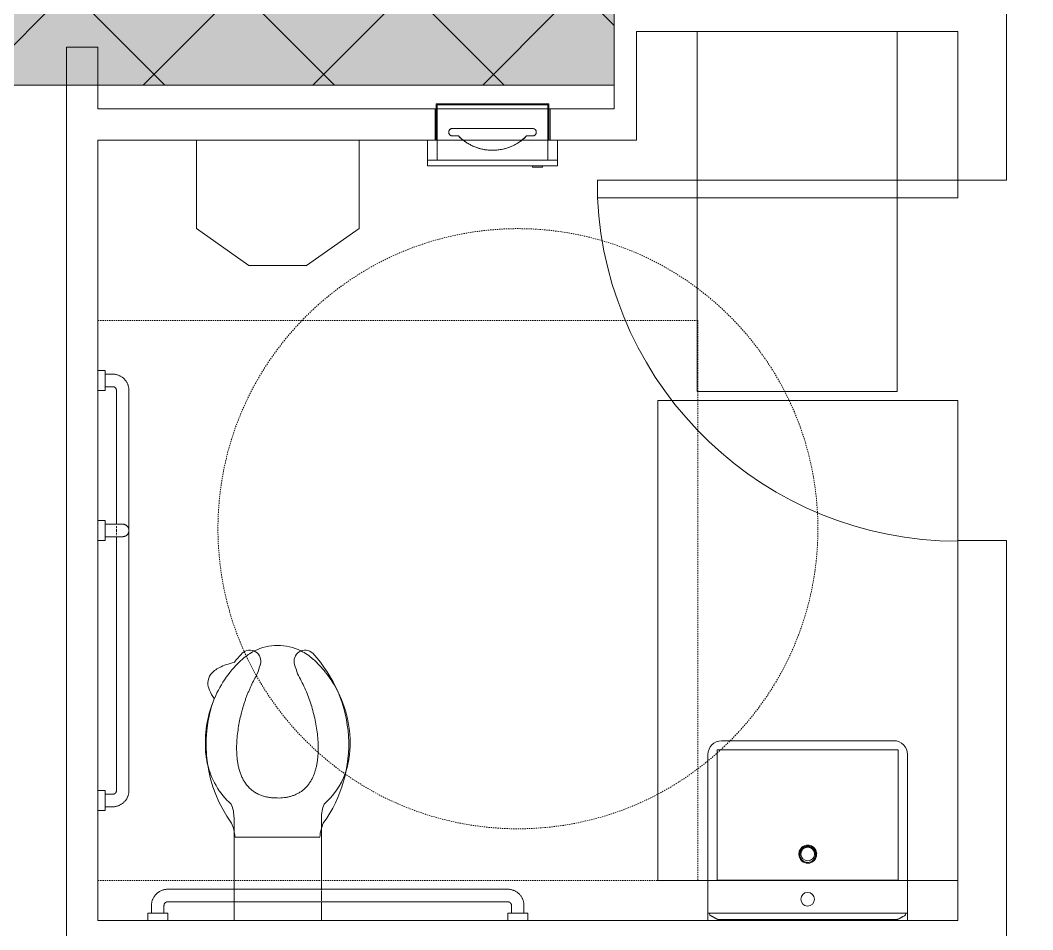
# Model space of a CAD drawing. Header units: inches. Extents: x -430 to 361, y -510 to 778.
# Drawn here: x -378.2 to -277, y -26.1 to 64.8 of the extents above; entities that cross this region are included whole.
import ezdxf

# ---------------------------------------------------------------- set-up
doc = ezdxf.new("R2010")
doc.units = ezdxf.units.IN
doc.header["$MEASUREMENT"] = 0
doc.linetypes.add('Hidden 1_8_', pattern=[0.1875, 0.125, -0.0625])
doc.layers.get('0').update_dxf_attribs({"color": 8})
for name, color, linetype, lineweight in [('A-DETL', 8, 'Continuous', 9), ('A-DETL-GENF', 8, 'Continuous', 9), ('A-DETL-HDLN', 8, 'Hidden 1_8_', 9), ('A-DOOR', 8, 'Continuous', 9), ('A-WALL-PATT', 8, 'Continuous', 13), ('I-WALL', 8, 'Continuous', 9), ('P-SANR-FIXT', 8, 'Continuous', 9), ('Q-SPCQ', 8, 'Continuous', 9)]:
    doc.layers.add(name, color=color, linetype=linetype, lineweight=lineweight)

# ---------------------------------------------------------------- blocks, each defined once
blk = doc.blocks.new('Hecht_PAD_AA-Arch_detached_rvt-1-Test Fit - First Floor Plan')
at = {"layer": 'A-WALL-PATT'}
h = blk.add_hatch(dxfattribs=at)
h.set_pattern_fill('FP_19', color=256, style=0, pattern_type=2)
h.set_pattern_definition([(45, (0, 0), (-8.4853, 8.4853), []), (135, (0, 0), (-8.4853, -8.4853), [])])
h.paths.add_polyline_path([(-379.36, 58.33), (-318.86, 58.33), (-318.86, 65.96), (-379.99, 65.96), (-379.99, 58.33)], flags=0)
h.paths.add_polyline_path([(-373.61, 59.81), (-373.61, 62.14), (-373.53, 59.82), (-373.58, 59.81)], flags=0)
at = {"layer": 'I-WALL'}
for p, q in [((-318.86, 58.33), (-318.86, 65.96)), ((-384.92, 58.33), (-318.86, 58.33))]:
    blk.add_line(p, q, dxfattribs=at)
blk = doc.blocks.new('Single-Flush - New 36_ x 84_-2650455-Test Fit - First Floor Plan')
at = {"layer": 'A-DOOR'}
for p, q in [((16.25, 2.44), (16.25, 38.46)), ((18, 38.46), (16.25, 38.46)), ((18, 2.44), (18, 38.46)), ((18, 2.44), (16.25, 2.44))]:
    blk.add_line(p, q, dxfattribs=at)
blk.add_arc((18, 2.44), 36.07, 92.7812, 180, dxfattribs=at)
blk = doc.blocks.new('ADA - toilet_3-piece_grab_bars - 17_ Seat Height-2678890-Test Fit - First Floor Plan')
at = {"layer": 'Q-SPCQ'}
for p, q in [((-9.06, -2.44), (-9.06, -3.19)), ((-7.06, -3.19), (-7.06, -2.44)), ((26.94, -2.44), (26.94, -3.19)), ((28.94, -3.19), (28.94, -2.44)), ((-9.06, -3.19), (-9.04, -3.19)), ((-7.06, -3.19), (-9.06, -3.19)), ((-8.99, -3.19), (-8.68, -3.19)), ((-8.68, -3.19), (-8.68, -3.94)), ((-8.68, -3.19), (-8.49, -3.19)), ((-8.63, -3.19), (-8.49, -3.19)), ((-8.49, -3.19), (-8.62, -3.19)), ((-8.46, -3.19), (-8.33, -3.19)), ((-8.33, -3.19), (-8.45, -3.19)), ((-8.45, -3.19), (-7.67, -3.19)), ((-7.83, -3.19), (-8.29, -3.19)), ((-8.28, -3.19), (-7.84, -3.19)), ((-7.79, -3.19), (-7.66, -3.19)), ((-7.67, -3.19), (-7.79, -3.19)), ((-7.63, -3.19), (-7.49, -3.19)), ((-7.5, -3.19), (-7.63, -3.19)), ((-7.63, -3.19), (-7.43, -3.19)), ((-7.43, -3.19), (-7.06, -3.19)), ((-7.43, -3.94), (-7.43, -3.19)), ((26.94, -3.19), (27.32, -3.19)), ((28.94, -3.19), (26.94, -3.19)), ((27.32, -3.19), (27.32, -3.94)), ((27.32, -3.19), (27.51, -3.19)), ((27.38, -3.19), (27.35, -3.19)), ((27.37, -3.19), (27.51, -3.19)), ((27.51, -3.19), (27.38, -3.19)), ((27.54, -3.19), (27.67, -3.19)), ((27.55, -3.19), (28.33, -3.19)), ((27.67, -3.19), (27.55, -3.19)), ((27.8, -3.19), (27.71, -3.19)), ((27.72, -3.19), (28.16, -3.19)), ((28.08, -3.19), (27.8, -3.19)), ((28.17, -3.19), (28.08, -3.19)), ((28.21, -3.19), (28.34, -3.19)), ((28.33, -3.19), (28.21, -3.19)), ((28.37, -3.19), (28.51, -3.19)), ((28.37, -3.19), (28.57, -3.19)), ((28.5, -3.19), (28.37, -3.19)), ((28.57, -3.19), (28.94, -3.19)), ((28.57, -3.94), (28.57, -3.19)), ((26.94, -4.31), (-7.06, -4.31)), ((-7.06, -5.56), (26.94, -5.56)), ((33.19, -13.81), (32.44, -13.81)), ((33.94, -13.44), (33.19, -13.44)), ((33.19, -13.44), (33.19, -13.81)), ((33.19, -15.44), (33.19, -13.44)), ((33.19, -13.81), (33.19, -14.01)), ((33.19, -13.87), (33.19, -14)), ((33.19, -14.01), (33.19, -13.87)), ((33.19, -14.04), (33.19, -14.17)), ((33.19, -14.17), (33.19, -14.05)), ((33.19, -14.05), (33.19, -14.83)), ((32.44, -15.06), (33.19, -15.06)), ((33.19, -14.21), (33.19, -14.66)), ((33.19, -14.67), (33.19, -14.21)), ((33.19, -14.71), (33.19, -14.84)), ((33.19, -14.83), (33.19, -14.71)), ((33.19, -14.87), (33.19, -15.01)), ((33.19, -15), (33.19, -14.87)), ((33.19, -14.87), (33.19, -15.06)), ((33.19, -15.06), (33.19, -15.44)), ((30.82, -15.44), (30.82, -55.44)), ((32.07, -40.82), (32.07, -15.44)), ((33.19, -15.44), (33.94, -15.44)), ((33.94, -40.44), (33.19, -40.44)), ((33.94, -40.44), (33.19, -40.44)), ((33.19, -40.44), (33.19, -40.46)), ((33.19, -40.81), (33.19, -40.44)), ((33.19, -40.44), (33.19, -40.81)), ((33.19, -42.44), (33.19, -40.44)), ((33.19, -40.46), (33.19, -40.81)), ((33.94, -40.44), (33.94, -42.44)), ((33.94, -40.97), (33.94, -40.44)), ((32.07, -41.02), (32.07, -40.98)), ((32.07, -41.18), (32.07, -41.11)), ((32.07, -41.33), (32.07, -41.28)), ((32.07, -41.51), (32.07, -41.36)), ((33.19, -40.81), (32.44, -40.81)), ((33.19, -40.81), (32.44, -40.81)), ((33.19, -40.97), (33.19, -40.83)), ((33.19, -40.83), (33.19, -40.97)), ((33.19, -40.83), (33.19, -40.83)), ((33.19, -40.97), (33.19, -40.83)), ((33.19, -40.83), (33.19, -40.97)), ((33.19, -40.83), (33.19, -40.94)), ((33.19, -40.94), (33.19, -40.83)), ((33.19, -40.83), (33.19, -40.94)), ((33.19, -41.01), (33.19, -41.44)), ((33.19, -41.44), (33.19, -41.05)), ((33.19, -41.05), (33.19, -41.44)), ((33.19, -41.44), (33.19, -41.05)), ((33.19, -41.05), (33.19, -41.83)), ((33.19, -41.83), (33.19, -41.05)), ((33.19, -41.05), (33.19, -41.66)), ((33.19, -41.83), (33.19, -41.44)), ((33.19, -41.44), (33.19, -41.83)), ((33.19, -41.83), (33.19, -41.44)), ((33.19, -41.44), (33.19, -42.05)), ((33.94, -42.44), (33.94, -41)), ((32.07, -41.59), (32.07, -41.54)), ((32.07, -41.76), (32.07, -41.69)), ((32.07, -41.85), (32.07, -41.8)), ((32.07, -55.44), (32.07, -42.05)), ((32.44, -42.06), (33.19, -42.06)), ((32.44, -42.06), (33.19, -42.06)), ((33.19, -41.66), (33.19, -41.83)), ((33.19, -42.05), (33.19, -41.87)), ((33.19, -41.87), (33.19, -42.05)), ((33.19, -42.05), (33.19, -41.87)), ((33.19, -41.87), (33.19, -42.05)), ((33.19, -42.05), (33.19, -41.87)), ((33.19, -41.87), (33.19, -42.05)), ((33.19, -42.06), (33.19, -42.05)), ((33.19, -42.05), (33.19, -42.06)), ((33.19, -42.06), (33.19, -42.41)), ((33.19, -42.44), (33.19, -42.06)), ((33.19, -42.06), (33.19, -42.44)), ((33.19, -42.42), (33.19, -42.44)), ((33.19, -42.44), (33.94, -42.44)), ((33.19, -42.44), (33.94, -42.44)), ((33.94, -55.44), (33.19, -55.44)), ((33.19, -55.44), (33.19, -55.81)), ((33.19, -57.44), (33.19, -55.44)), ((33.19, -55.81), (32.44, -55.81)), ((33.19, -55.81), (33.19, -56.01)), ((33.19, -55.87), (33.19, -56)), ((33.19, -56.01), (33.19, -55.87)), ((33.19, -56.04), (33.19, -56.17)), ((33.19, -56.05), (33.19, -56.83)), ((33.19, -56.17), (33.19, -56.05)), ((33.19, -56.21), (33.19, -56.66)), ((33.19, -56.67), (33.19, -56.21)), ((32.44, -57.06), (33.19, -57.06)), ((33.19, -56.71), (33.19, -56.84)), ((33.19, -56.83), (33.19, -56.71)), ((33.19, -56.87), (33.19, -57.01)), ((33.19, -56.87), (33.19, -57.06)), ((33.19, -57), (33.19, -56.87)), ((33.19, -57.06), (33.19, -57.44)), ((33.19, -57.44), (33.94, -57.44))]:
    blk.add_line(p, q, dxfattribs=at)
at = {"layer": 'Q-SPCQ', "flags": 128}
for points in [[(-8.68, -3.94), (-8.68, -4), (-8.68, -4.07), (-8.67, -4.13), (-8.66, -4.2), (-8.65, -4.26), (-8.64, -4.32), (-8.62, -4.39), (-8.6, -4.45), (-8.58, -4.51), (-8.56, -4.57), (-8.53, -4.63), (-8.5, -4.69), (-8.47, -4.74), (-8.44, -4.8), (-8.4, -4.86), (-8.36, -4.91), (-8.32, -4.96), (-8.28, -5.01), (-8.24, -5.06), (-8.19, -5.1), (-8.14, -5.15), (-8.09, -5.19), (-8.04, -5.23), (-7.99, -5.27), (-7.94, -5.3), (-7.88, -5.34), (-7.82, -5.37), (-7.77, -5.4), (-7.71, -5.43), (-7.65, -5.45), (-7.59, -5.47), (-7.52, -5.49), (-7.46, -5.51), (-7.4, -5.53), (-7.34, -5.54), (-7.27, -5.55), (-7.21, -5.56), (-7.14, -5.56), (-7.08, -5.56), (-7.06, -5.56)], [(-7.06, -4.31), (-7.07, -4.31), (-7.09, -4.31), (-7.1, -4.31), (-7.12, -4.31), (-7.13, -4.31), (-7.15, -4.3), (-7.16, -4.3), (-7.18, -4.29), (-7.19, -4.29), (-7.2, -4.28), (-7.22, -4.28), (-7.23, -4.27), (-7.25, -4.26), (-7.26, -4.26), (-7.27, -4.25), (-7.28, -4.24), (-7.29, -4.23), (-7.31, -4.22), (-7.32, -4.21), (-7.33, -4.2), (-7.34, -4.19), (-7.35, -4.18), (-7.36, -4.16), (-7.37, -4.15), (-7.37, -4.14), (-7.38, -4.13), (-7.39, -4.11), (-7.4, -4.1), (-7.4, -4.09), (-7.41, -4.07), (-7.41, -4.06), (-7.42, -4.05), (-7.42, -4.03), (-7.43, -4.02), (-7.43, -4), (-7.43, -3.99), (-7.43, -3.97), (-7.43, -3.96), (-7.43, -3.94), (-7.43, -3.94)], [(26.94, -5.56), (27.01, -5.56), (27.07, -5.56), (27.14, -5.55), (27.2, -5.54), (27.26, -5.53), (27.33, -5.52), (27.39, -5.5), (27.45, -5.48), (27.51, -5.46), (27.57, -5.43), (27.63, -5.41), (27.69, -5.38), (27.75, -5.35), (27.8, -5.31), (27.86, -5.28), (27.91, -5.24), (27.96, -5.2), (28.01, -5.16), (28.06, -5.12), (28.11, -5.07), (28.15, -5.02), (28.19, -4.97), (28.23, -4.92), (28.27, -4.87), (28.31, -4.82), (28.34, -4.76), (28.37, -4.7), (28.4, -4.65), (28.43, -4.59), (28.46, -4.53), (28.48, -4.47), (28.5, -4.4), (28.52, -4.34), (28.53, -4.28), (28.54, -4.21), (28.55, -4.15), (28.56, -4.08), (28.56, -4.02), (28.57, -3.96), (28.57, -3.94)], [(27.32, -3.94), (27.32, -3.95), (27.31, -3.97), (27.31, -3.98), (27.31, -4), (27.31, -4.01), (27.31, -4.03), (27.3, -4.04), (27.3, -4.06), (27.29, -4.07), (27.29, -4.08), (27.28, -4.1), (27.27, -4.11), (27.27, -4.12), (27.26, -4.14), (27.25, -4.15), (27.24, -4.16), (27.23, -4.17), (27.22, -4.18), (27.21, -4.2), (27.2, -4.21), (27.19, -4.22), (27.18, -4.23), (27.17, -4.24), (27.16, -4.24), (27.14, -4.25), (27.13, -4.26), (27.12, -4.27), (27.1, -4.28), (27.09, -4.28), (27.08, -4.29), (27.06, -4.29), (27.05, -4.3), (27.03, -4.3), (27.02, -4.3), (27, -4.31), (26.99, -4.31), (26.98, -4.31), (26.96, -4.31), (26.95, -4.31), (26.94, -4.31)], [(32.44, -13.81), (32.38, -13.81), (32.31, -13.82), (32.25, -13.82), (32.18, -13.83), (32.12, -13.84), (32.05, -13.86), (31.99, -13.88), (31.93, -13.89), (31.87, -13.92), (31.81, -13.94), (31.75, -13.97), (31.69, -14), (31.63, -14.03), (31.58, -14.06), (31.52, -14.1), (31.47, -14.13), (31.42, -14.17), (31.37, -14.22), (31.32, -14.26), (31.28, -14.31), (31.23, -14.35), (31.19, -14.4), (31.15, -14.45), (31.11, -14.51), (31.07, -14.56), (31.04, -14.61), (31.01, -14.67), (30.98, -14.73), (30.95, -14.79), (30.93, -14.85), (30.9, -14.91), (30.88, -14.97), (30.87, -15.03), (30.85, -15.1), (30.84, -15.16), (30.83, -15.23), (30.82, -15.29), (30.82, -15.35), (30.82, -15.42), (30.82, -15.44)], [(32.07, -15.44), (32.07, -15.42), (32.07, -15.41), (32.07, -15.39), (32.07, -15.38), (32.07, -15.36), (32.08, -15.35), (32.08, -15.33), (32.09, -15.32), (32.09, -15.31), (32.1, -15.29), (32.1, -15.28), (32.11, -15.26), (32.12, -15.25), (32.12, -15.24), (32.13, -15.23), (32.14, -15.21), (32.15, -15.2), (32.16, -15.19), (32.17, -15.18), (32.18, -15.17), (32.19, -15.16), (32.2, -15.15), (32.21, -15.14), (32.23, -15.13), (32.24, -15.12), (32.25, -15.11), (32.26, -15.11), (32.28, -15.1), (32.29, -15.09), (32.31, -15.09), (32.32, -15.08), (32.33, -15.08), (32.35, -15.07), (32.36, -15.07), (32.38, -15.07), (32.39, -15.07), (32.41, -15.06), (32.42, -15.06), (32.44, -15.06), (32.44, -15.06)], [(30.82, -41.44), (30.82, -41.41), (30.82, -41.39), (30.82, -41.36), (30.82, -41.34), (30.83, -41.31)], [(30.83, -41.54), (30.82, -41.52), (30.82, -41.49), (30.82, -41.47), (30.82, -41.44), (30.82, -41.44)], [(30.83, -41.31), (30.83, -41.29), (30.84, -41.26), (30.85, -41.24), (30.86, -41.22), (30.87, -41.19), (30.88, -41.17), (30.89, -41.15), (30.9, -41.13), (30.91, -41.11), (30.93, -41.08), (30.94, -41.06), (30.96, -41.04), (30.97, -41.03), (30.99, -41.01), (31.01, -40.99), (31.02, -40.97), (31.04, -40.96), (31.06, -40.94), (31.08, -40.93), (31.1, -40.91), (31.12, -40.9), (31.15, -40.89), (31.17, -40.87), (31.19, -40.86), (31.21, -40.85), (31.24, -40.85), (31.26, -40.84), (31.29, -40.83), (31.31, -40.83), (31.33, -40.82), (31.36, -40.82), (31.38, -40.82), (31.41, -40.81), (31.43, -40.81), (31.44, -40.81)], [(31.44, -40.81), (31.44, -40.81), (31.44, -40.81), (31.45, -40.81), (31.45, -40.81), (31.46, -40.81)], [(32.44, -40.81), (32.4, -40.81), (32.36, -40.81), (32.32, -40.81), (32.28, -40.81), (32.24, -40.81), (32.2, -40.81), (32.16, -40.81), (32.13, -40.81), (32.09, -40.81), (32.05, -40.81), (32.02, -40.81), (31.98, -40.81), (31.94, -40.81), (31.91, -40.81), (31.88, -40.81), (31.84, -40.81), (31.81, -40.81), (31.78, -40.81), (31.75, -40.81), (31.72, -40.81), (31.7, -40.81), (31.67, -40.81), (31.65, -40.81), (31.62, -40.81), (31.6, -40.81), (31.58, -40.81), (31.56, -40.81), (31.54, -40.81), (31.52, -40.81), (31.51, -40.81), (31.5, -40.81), (31.48, -40.81), (31.47, -40.81), (31.46, -40.81), (31.46, -40.81), (31.45, -40.81), (31.45, -40.81), (31.44, -40.81), (31.44, -40.81)], [(31.46, -40.81), (31.47, -40.81), (31.48, -40.81), (31.49, -40.81), (31.51, -40.81), (31.52, -40.81), (31.54, -40.81), (31.55, -40.81), (31.57, -40.81), (31.59, -40.81), (31.62, -40.81), (31.64, -40.81), (31.66, -40.81), (31.69, -40.81)], [(31.69, -40.81), (31.72, -40.81), (31.74, -40.81), (31.77, -40.81), (31.8, -40.81), (31.84, -40.81), (31.87, -40.81), (31.9, -40.81), (31.93, -40.81), (31.97, -40.81), (32.01, -40.81), (32.04, -40.81), (32.08, -40.81), (32.12, -40.81), (32.15, -40.81), (32.19, -40.81), (32.23, -40.81), (32.27, -40.81), (32.31, -40.81), (32.35, -40.81), (32.39, -40.81), (32.43, -40.81), (32.44, -40.81)], [(31.44, -42.06), (31.42, -42.06), (31.39, -42.06), (31.37, -42.06), (31.34, -42.05), (31.32, -42.05), (31.29, -42.04), (31.27, -42.04), (31.24, -42.03), (31.22, -42.02), (31.2, -42.01), (31.17, -42), (31.15, -41.99), (31.13, -41.98), (31.11, -41.97), (31.09, -41.95), (31.07, -41.94), (31.05, -41.92), (31.03, -41.91), (31.01, -41.89), (30.99, -41.87), (30.98, -41.85), (30.96, -41.84), (30.94, -41.82), (30.93, -41.8), (30.92, -41.78), (30.9, -41.75), (30.89, -41.73), (30.88, -41.71), (30.87, -41.69), (30.86, -41.66), (30.85, -41.64), (30.84, -41.62), (30.84, -41.59), (30.83, -41.57), (30.83, -41.54)], [(31.46, -42.06), (31.46, -42.06), (31.45, -42.06), (31.45, -42.06), (31.44, -42.06), (31.44, -42.06)], [(31.44, -42.06), (31.44, -42.06), (31.44, -42.06), (31.45, -42.06), (31.45, -42.06), (31.46, -42.06), (31.47, -42.06), (31.48, -42.06), (31.49, -42.06), (31.51, -42.06), (31.52, -42.06), (31.54, -42.06), (31.55, -42.06), (31.57, -42.06), (31.59, -42.06), (31.62, -42.06), (31.64, -42.06), (31.66, -42.06), (31.69, -42.06), (31.72, -42.06), (31.74, -42.06), (31.77, -42.06), (31.8, -42.06), (31.84, -42.06), (31.87, -42.06), (31.9, -42.06), (31.93, -42.06), (31.97, -42.06), (32.01, -42.06), (32.04, -42.06), (32.08, -42.06), (32.12, -42.06), (32.15, -42.06), (32.19, -42.06), (32.23, -42.06), (32.27, -42.06), (32.31, -42.06), (32.35, -42.06), (32.39, -42.06), (32.43, -42.06), (32.44, -42.06)], [(31.67, -42.06), (31.65, -42.06), (31.62, -42.06), (31.6, -42.06), (31.58, -42.06), (31.56, -42.06), (31.54, -42.06), (31.52, -42.06), (31.51, -42.06), (31.5, -42.06), (31.48, -42.06), (31.47, -42.06), (31.46, -42.06)], [(32.44, -42.06), (32.4, -42.06), (32.36, -42.06), (32.32, -42.06), (32.28, -42.06), (32.24, -42.06), (32.2, -42.06), (32.16, -42.06), (32.13, -42.06), (32.09, -42.06), (32.05, -42.06), (32.02, -42.06), (31.98, -42.06), (31.94, -42.06), (31.91, -42.06), (31.88, -42.06), (31.84, -42.06), (31.81, -42.06), (31.78, -42.06), (31.75, -42.06), (31.72, -42.06), (31.7, -42.06), (31.67, -42.06)], [(30.82, -55.44), (30.82, -55.5), (30.82, -55.57), (30.83, -55.63), (30.84, -55.7), (30.85, -55.76), (30.86, -55.82), (30.88, -55.89), (30.9, -55.95), (30.92, -56.01), (30.94, -56.07), (30.97, -56.13), (31, -56.19), (31.03, -56.24), (31.06, -56.3), (31.1, -56.36), (31.14, -56.41), (31.18, -56.46), (31.22, -56.51), (31.26, -56.56), (31.31, -56.6), (31.36, -56.65), (31.41, -56.69), (31.46, -56.73), (31.51, -56.77), (31.56, -56.8), (31.62, -56.84), (31.68, -56.87), (31.73, -56.9), (31.79, -56.93), (31.85, -56.95), (31.91, -56.97), (31.98, -56.99), (32.04, -57.01), (32.1, -57.03), (32.16, -57.04), (32.23, -57.05), (32.29, -57.06), (32.36, -57.06), (32.42, -57.06), (32.44, -57.06)], [(32.44, -55.81), (32.43, -55.81), (32.41, -55.81), (32.4, -55.81), (32.38, -55.81), (32.37, -55.81), (32.35, -55.8), (32.34, -55.8), (32.32, -55.79), (32.31, -55.79), (32.3, -55.78), (32.28, -55.78), (32.27, -55.77), (32.25, -55.76), (32.24, -55.76), (32.23, -55.75), (32.22, -55.74), (32.21, -55.73), (32.19, -55.72), (32.18, -55.71), (32.17, -55.7), (32.16, -55.69), (32.15, -55.68), (32.14, -55.66), (32.13, -55.65), (32.13, -55.64), (32.12, -55.63), (32.11, -55.61), (32.1, -55.6), (32.1, -55.59), (32.09, -55.57), (32.09, -55.56), (32.08, -55.55), (32.08, -55.53), (32.07, -55.52), (32.07, -55.5), (32.07, -55.49), (32.07, -55.47), (32.07, -55.46), (32.07, -55.44), (32.07, -55.44)]]:
    blk.add_lwpolyline(points, dxfattribs=at)
blk = doc.blocks.new('Toilet-Accessory-Kohler-Stronghold-Seat-K-4731-S - 0-White-2446955-Test Fit - First Floor Plan')
at = {"layer": 'Q-SPCQ'}
blk.add_line((4.49, 15.16), (-3.99, 15.16), dxfattribs=at)
for centre, radius, start, end in [((-8.5, 15.5), 4.52, 337.0899, 355.6254), ((9, 15.5), 4.52, 184.3746, 202.9101), ((6.49, 5.9), 13.37, 144.054, 223.0603), ((-5.99, 5.9), 13.37, 339.9489, 35.946), ((-53.15, -18.85), 54.34, 17.9562, 18.9965), ((53.65, -18.85), 54.34, 161.0035, 162.0438), ((-2.51, -2.44), 1.1, 225.8052, 17.9562), ((3.01, -2.44), 1.1, 162.0438, 314.1948), ((-5.99, 5.9), 13.37, 316.9397, 322.0511)]:
    blk.add_arc(centre, radius, start, end, dxfattribs=at)
for points, knots in [([(-1.77, -1.17), (-1.9, -0.94), (-2.14, -0.47), (-2.49, 0.25), (-2.8, 0.98), (-3.06, 1.72), (-3.29, 2.49), (-3.49, 3.27), (-3.64, 4.05), (-3.75, 4.84), (-3.82, 5.64), (-3.84, 6.43), (-3.8, 7.1), (-3.74, 7.62), (-3.67, 8), (-3.58, 8.35), (-3.5, 8.63), (-3.42, 8.85), (-3.34, 9.07), (-3.21, 9.33), (-3.04, 9.63), (-2.84, 9.92), (-2.61, 10.18), (-2.36, 10.42), (-2.08, 10.63), (-1.78, 10.8), (-1.46, 10.95), (-1.13, 11.06), (-0.79, 11.15), (-0.33, 11.22), (0.02, 11.25), (0.25, 11.24)], [0, 0, 0, 0, 0.052632, 0.105263, 0.157895, 0.210526, 0.263158, 0.315789, 0.368421, 0.421053, 0.473684, 0.526316, 0.578947, 0.605263, 0.631579, 0.654605, 0.677632, 0.689145, 0.700658, 0.723684, 0.746711, 0.769737, 0.792763, 0.815789, 0.838816, 0.861842, 0.884868, 0.907895, 0.930921, 0.953947, 1, 1, 1, 1]), ([(0.25, 11.24), (0.38, 11.24), (0.65, 11.24), (1.05, 11.19), (1.44, 11.12), (1.76, 11.02), (2.01, 10.93), (2.25, 10.82), (2.54, 10.66), (2.8, 10.46), (3, 10.28), (3.14, 10.14), (3.27, 10), (3.4, 9.84), (3.51, 9.67), (3.61, 9.51), (3.71, 9.33), (3.8, 9.15), (3.88, 8.97), (3.95, 8.78), (4.01, 8.6), (4.09, 8.34), (4.17, 8.02), (4.24, 7.63), (4.3, 7.1), (4.34, 6.44), (4.32, 5.64), (4.25, 4.84), (4.14, 4.08), (4.01, 3.37), (3.87, 2.81), (3.75, 2.36), (3.65, 2.02), (3.55, 1.69), (3.43, 1.34), (3.3, 0.99), (3.16, 0.66), (3.02, 0.33), (2.83, -0.09), (2.58, -0.6), (2.37, -0.98), (2.27, -1.17)], [0, 0, 0, 0, 0.026316, 0.052632, 0.078947, 0.105263, 0.118421, 0.131579, 0.157895, 0.184211, 0.197368, 0.210526, 0.223684, 0.236842, 0.25, 0.263158, 0.276316, 0.289474, 0.302632, 0.315789, 0.328947, 0.342105, 0.368421, 0.394737, 0.421053, 0.473684, 0.526316, 0.578947, 0.631579, 0.677632, 0.723684, 0.746711, 0.769737, 0.792763, 0.815789, 0.838816, 0.861842, 0.884868, 0.907895, 0.953947, 1, 1, 1, 1]), ([(4.55, -2.32), (4.84, -2.25), (5.38, -2.1), (6.04, -1.82), (6.56, -1.5), (7.05, -1.02), (7.35, -0.17), (7, 0.72), (6.56, 1.31)], [0, 0, 0, 0, 0.111111, 0.222222, 0.333333, 0.444444, 0.666667, 1, 1, 1, 1])]:
    blk.add_open_spline(points, degree=3, knots=knots, dxfattribs=at)
blk = doc.blocks.new('Combo-Ppr-Twl-Waste_Bobrick_B-38032 _1_ - B-38032-2621856-Test Fit - First Floor Plan')
at = {"layer": 'Q-SPCQ'}
for p, q in [((-336.64, 56.46), (-325.39, 56.46)), ((-325.39, 56.46), (-336.64, 56.46)), ((-336.64, 52.83), (-336.64, 56.46)), ((-336.64, 52.83), (-336.64, 56.46)), ((-336.54, 52.83), (-336.54, 56.39)), ((-336.54, 56.39), (-336.54, 52.83)), ((-336.54, 56.39), (-336.54, 54.58)), ((-325.48, 56.39), (-336.54, 56.39)), ((-336.54, 52.83), (-336.54, 56.39)), ((-336.54, 56.39), (-325.48, 56.39)), ((-336.54, 56.39), (-325.48, 56.39)), ((-325.48, 56.39), (-336.54, 56.39)), ((-325.48, 54.58), (-325.48, 56.39)), ((-325.48, 52.83), (-325.48, 56.39)), ((-325.48, 56.39), (-325.48, 52.83)), ((-325.48, 52.83), (-325.48, 56.39)), ((-325.39, 56.46), (-325.39, 52.83)), ((-325.39, 52.83), (-325.39, 56.46)), ((-336.54, 54.55), (-336.54, 52.83)), ((-327.01, 54.01), (-335.01, 54.01)), ((-335.01, 54.01), (-327.01, 54.01)), ((-325.48, 52.83), (-325.48, 54.55)), ((-337.51, 52.83), (-324.51, 52.83)), ((-337.51, 52.83), (-337.51, 50.83)), ((-337.51, 50.83), (-337.51, 52.83)), ((-336.65, 52.83), (-336.76, 52.83)), ((-336.54, 52.83), (-336.64, 52.83)), ((-325.39, 52.83), (-336.64, 52.83)), ((-336.64, 52.83), (-336.54, 52.83)), ((-325.48, 52.83), (-336.54, 52.83)), ((-336.54, 52.83), (-325.48, 52.83)), ((-325.48, 52.83), (-336.54, 52.83)), ((-336.54, 52.83), (-336.54, 51.84)), ((-336.54, 50.83), (-336.54, 52.83)), ((-336.54, 52.83), (-325.48, 52.83)), ((-325.48, 52.83), (-336.54, 52.83)), ((-336.54, 52.83), (-325.48, 52.83)), ((-336.54, 50.83), (-336.54, 52.83)), ((-336.54, 52.83), (-336.54, 51.84)), ((-335.01, 53.26), (-334.41, 53.26)), ((-334.41, 53.26), (-335.01, 53.26)), ((-327.61, 53.26), (-327.01, 53.26)), ((-327.01, 53.26), (-327.61, 53.26)), ((-325.39, 52.83), (-325.48, 52.83)), ((-325.48, 51.84), (-325.48, 52.83)), ((-325.48, 50.83), (-325.48, 52.83)), ((-325.48, 52.83), (-325.39, 52.83)), ((-325.48, 51.84), (-325.48, 52.83)), ((-325.48, 52.83), (-325.48, 50.83)), ((-324.51, 52.83), (-325.39, 52.83)), ((-324.51, 50.83), (-324.51, 52.83)), ((-324.51, 50.83), (-324.51, 52.83)), ((-336.54, 51.81), (-336.54, 50.83)), ((-336.54, 51.77), (-336.54, 50.83)), ((-325.48, 50.83), (-325.48, 51.81)), ((-325.48, 50.83), (-325.48, 51.77)), ((-337.51, 50.83), (-336.54, 50.83)), ((-324.51, 50.83), (-337.51, 50.83)), ((-337.51, 50.83), (-324.51, 50.83)), ((-336.54, 50.83), (-337.51, 50.83)), ((-337.51, 50.83), (-337.51, 50.27)), ((-337.51, 50.27), (-337.51, 50.83)), ((-336.54, 50.83), (-335.01, 50.83)), ((-336.54, 50.83), (-325.48, 50.83)), ((-335.01, 50.83), (-336.54, 50.83)), ((-335.01, 50.83), (-336.54, 50.83)), ((-336.54, 50.83), (-325.48, 50.83)), ((-336.54, 50.83), (-325.48, 50.83)), ((-334.51, 50.83), (-335.01, 50.83)), ((-335.01, 50.83), (-334.51, 50.83)), ((-334.99, 50.83), (-327.03, 50.83)), ((-327.03, 50.83), (-334.99, 50.83)), ((-327.03, 50.83), (-334.99, 50.83)), ((-334.51, 50.83), (-327.51, 50.83)), ((-327.51, 50.83), (-334.51, 50.83)), ((-327.51, 50.83), (-327.08, 50.83)), ((-327.01, 50.83), (-327.51, 50.83)), ((-327.08, 50.83), (-327.01, 50.83)), ((-327.01, 50.83), (-325.48, 50.83)), ((-325.48, 50.83), (-327.01, 50.83)), ((-325.48, 50.83), (-327.01, 50.83)), ((-325.48, 50.83), (-324.51, 50.83)), ((-324.51, 50.83), (-325.48, 50.83)), ((-324.51, 50.27), (-324.51, 50.83)), ((-324.51, 50.27), (-324.51, 50.83)), ((-337.51, 50.27), (-335.01, 50.27)), ((-324.51, 50.27), (-337.51, 50.27)), ((-334.51, 50.27), (-335.01, 50.27)), ((-335.01, 50.27), (-334.51, 50.27)), ((-334.99, 50.27), (-327.03, 50.27)), ((-327.51, 50.27), (-334.51, 50.27)), ((-334.51, 50.27), (-327.51, 50.27)), ((-327.51, 50.27), (-327.01, 50.27)), ((-327.01, 50.27), (-327.51, 50.27)), ((-327.01, 50.27), (-327.01, 50.14)), ((-327.01, 50.27), (-327.01, 50.14)), ((-326.94, 50.27), (-327.01, 50.27)), ((-327.01, 50.27), (-326.01, 50.27)), ((-326.94, 50.27), (-327.01, 50.27)), ((-327.01, 50.27), (-326.94, 50.27)), ((-327.01, 50.27), (-326.94, 50.27)), ((-326.01, 50.14), (-327.01, 50.14)), ((-327.01, 50.14), (-326.94, 50.14)), ((-326.94, 50.14), (-327.01, 50.14)), ((-327.01, 50.14), (-326.94, 50.14)), ((-326.38, 50.27), (-326.94, 50.27)), ((-326.86, 50.27), (-326.94, 50.27)), ((-326.94, 50.27), (-326.26, 50.27)), ((-326.94, 50.27), (-326.08, 50.27)), ((-326.94, 50.14), (-326.08, 50.14)), ((-326.08, 50.14), (-326.94, 50.14)), ((-326.94, 50.14), (-326.51, 50.14)), ((-326.08, 50.27), (-326.86, 50.27)), ((-326.51, 50.14), (-326.26, 50.14)), ((-326.16, 50.27), (-326.38, 50.27)), ((-326.26, 50.27), (-326.08, 50.27)), ((-326.26, 50.14), (-326.08, 50.14)), ((-326.08, 50.27), (-326.16, 50.27)), ((-326.01, 50.27), (-326.08, 50.27)), ((-326.01, 50.27), (-326.08, 50.27)), ((-326.08, 50.27), (-326.01, 50.27)), ((-326.08, 50.27), (-324.51, 50.27)), ((-326.08, 50.14), (-326.01, 50.14)), ((-326.01, 50.14), (-326.08, 50.14)), ((-326.08, 50.14), (-326.01, 50.14)), ((-326.01, 50.14), (-326.01, 50.27)), ((-326.01, 50.14), (-326.01, 50.27))]:
    blk.add_line(p, q, dxfattribs=at)
for centre, radius, start, end in [((-335.01, 53.64), 0.375, 165, 180), ((-335.01, 53.64), 0.375, 105, 165), ((-335.01, 53.64), 0.375, 90, 105), ((-327.01, 53.64), 0.375, 45, 90), ((-327.01, 53.64), 0.375, 315, 45), ((-335.01, 53.64), 0.375, 180, 195), ((-335.01, 53.64), 0.375, 195, 210), ((-335.01, 53.64), 0.375, 210, 240), ((-335.01, 53.64), 0.375, 240, 270), ((-331.01, 56.59), 4.76, 224.3624, 237.4017), ((-331.01, 56.59), 4.76, 289.559, 315.6376), ((-327.01, 53.64), 0.375, 270, 300), ((-327.01, 53.64), 0.375, 300, 315), ((-331.01, 56.59), 4.76, 237.4017, 250.441), ((-331.01, 56.59), 4.76, 250.441, 263.4803), ((-331.01, 56.59), 4.76, 263.4803, 276.5197), ((-331.01, 56.59), 4.76, 276.5197, 289.559)]:
    blk.add_arc(centre, radius, start, end, dxfattribs=at)
for points, knots in [([(-335.34, 53.82), (-335.36, 53.79), (-335.37, 53.74), (-335.38, 53.68), (-335.39, 53.65), (-335.39, 53.63)], [0.3333333, 0.3333333, 0.3333333, 0.3333333, 0.4166667, 0.4583333, 0.5, 0.5, 0.5, 0.5]), ([(-335.01, 54.01), (-335.05, 54.01), (-335.1, 54), (-335.15, 53.98), (-335.18, 53.97), (-335.21, 53.95), (-335.25, 53.93), (-335.28, 53.9), (-335.31, 53.86), (-335.33, 53.84), (-335.34, 53.82), (-335.34, 53.82)], [0, 0, 0, 0, 0.0833333, 0.125, 0.1458333, 0.1666667, 0.2083333, 0.25, 0.2916667, 0.3125, 0.3333333, 0.3333333, 0.3333333, 0.3333333]), ([(-326.76, 53.92), (-326.77, 53.92), (-326.78, 53.93), (-326.81, 53.95), (-326.88, 54), (-326.95, 54.01), (-327.01, 54.01)], [0.7777778, 0.7777778, 0.7777778, 0.7777778, 0.7916667, 0.8263889, 0.8611111, 1, 1, 1, 1]), ([(-327.01, 53.26), (-326.99, 53.26), (-326.95, 53.27), (-326.91, 53.28), (-326.87, 53.29), (-326.83, 53.31), (-326.79, 53.33), (-326.76, 53.36), (-326.72, 53.4), (-326.67, 53.47), (-326.63, 53.58), (-326.64, 53.7), (-326.67, 53.8), (-326.71, 53.86), (-326.74, 53.9), (-326.76, 53.91), (-326.76, 53.92)], [0, 0, 0, 0, 0.0555556, 0.0833333, 0.1111111, 0.1666667, 0.1944444, 0.2222222, 0.2777778, 0.3333333, 0.4444444, 0.5833333, 0.6527778, 0.7222222, 0.7569444, 0.7777778, 0.7777778, 0.7777778, 0.7777778]), ([(-335.39, 53.63), (-335.39, 53.62), (-335.38, 53.59), (-335.37, 53.54), (-335.36, 53.49), (-335.34, 53.45), (-335.31, 53.41), (-335.28, 53.38), (-335.24, 53.34), (-335.21, 53.32), (-335.18, 53.3), (-335.15, 53.29), (-335.1, 53.27), (-335.05, 53.26), (-335.01, 53.26)], [0.5, 0.5, 0.5, 0.5, 0.5416667, 0.5833333, 0.625, 0.6666667, 0.7083333, 0.75, 0.7916667, 0.8333333, 0.8541667, 0.875, 0.9166667, 1, 1, 1, 1]), ([(-334.41, 53.26), (-334.22, 53.06), (-333.91, 52.8), (-333.45, 52.5), (-333.2, 52.36), (-333.08, 52.3)], [0, 0, 0, 0, 0.1111111, 0.1666667, 0.2222222, 0.2222222, 0.2222222, 0.2222222]), ([(-330.58, 51.85), (-330.5, 51.86), (-330.26, 51.89), (-329.92, 51.95), (-329.58, 52.05), (-329.33, 52.14), (-329.08, 52.24), (-328.77, 52.38), (-328.24, 52.69), (-327.85, 53.01), (-327.61, 53.26)], [0.5555556, 0.5555556, 0.5555556, 0.5555556, 0.5833333, 0.6527778, 0.6875, 0.7222222, 0.7569444, 0.7916667, 0.8611111, 1, 1, 1, 1]), ([(-332.29, 52.01), (-332.15, 51.97), (-331.94, 51.92), (-331.66, 51.87), (-331.52, 51.86), (-331.44, 51.85)], [0.3333333, 0.3333333, 0.3333333, 0.3333333, 0.3888889, 0.4166667, 0.4444444, 0.4444444, 0.4444444, 0.4444444]), ([(-331.44, 51.85), (-331.35, 51.84), (-331.17, 51.83), (-330.9, 51.83), (-330.7, 51.84), (-330.59, 51.85), (-330.58, 51.85)], [0.4444444, 0.4444444, 0.4444444, 0.4444444, 0.4791667, 0.5138889, 0.5486111, 0.5555556, 0.5555556, 0.5555556, 0.5555556])]:
    blk.add_open_spline(points, degree=3, knots=knots, dxfattribs=at)
blk.add_open_spline([(-333.08, 52.3), (-332.95, 52.24), (-332.7, 52.13), (-332.43, 52.04), (-332.29, 52.01)], degree=3, dxfattribs=at)
blk = doc.blocks.new('Sink-Wall_Mount-KOHLER-Soho-K-2084 - Not a Type - See Type Catalog-2603952-Test Fit - First Floor Plan')
at = {"layer": 'P-SANR-FIXT'}
for p, q in [((-290.89, -7.2), (-308.1, -7.2)), ((-309.47, -8.57), (-309.47, -25.17)), ((-308.56, -8.11), (-308.56, -21.13)), ((-308.56, -8.11), (-290.44, -8.11)), ((-290.44, -21.13), (-290.44, -8.11)), ((-289.52, -25.17), (-289.52, -8.56)), ((-290.44, -21.13), (-308.56, -21.13)), ((-289.53, -24.45), (-309.47, -24.45)), ((-309.31, -24.48), (-309.31, -24.45)), ((-290.58, -25.08), (-308.42, -25.08)), ((-289.69, -24.45), (-289.69, -24.48))]:
    blk.add_line(p, q, dxfattribs=at)
for centre, radius, start, end in [((-308.1, -8.57), 1.37, 90, 180), ((-290.89, -8.56), 1.37, 360, 90), ((-299.49, -18.58), 0.864, 90, 270), ((-299.49, -18.58), 0.783, 90, 270), ((-299.49, -18.52), 0.686, 90, 270), ((-299.49, -18.58), 0.864, 270, 90), ((-299.49, -18.58), 0.783, 270, 90), ((-299.49, -18.52), 0.686, 270, 90), ((-299.5, -23.04), 0.682, 360, 180), ((-299.5, -23.04), 0.682, 180, 360)]:
    blk.add_arc(centre, radius, start, end, dxfattribs=at)
for centre, major_axis, ratio, start_param, end_param in [((-299.48, -18.59), (0.87, 0.062), 0.981536, 3.642307, 4.624653), ((-299.49, -18.6), (-0.872, 0.016), 0.977182, 1.594706, 2.57733), ((-309.15, -24.47), (0.037, 0.233), 0.694458, 1.740874, 3.080629), ((-289.83, -24.46), (0, 0.235), 0.608291, 3.312708, 4.643411)]:
    blk.add_ellipse(centre, major_axis=major_axis, ratio=ratio, start_param=start_param, end_param=end_param, dxfattribs=at)
for points, knots in [([(-300.22, -19.06), (-300.31, -18.92), (-300.39, -18.69), (-300.37, -18.36), (-300.3, -18.13), (-300.16, -17.92), (-299.91, -17.71), (-299.66, -17.63), (-299.5, -17.63)], [-1, -1, -1, -1, -0.75, -0.625, -0.5, -0.375, -0.25, 0, 0, 0, 0]), ([(-299.49, -17.63), (-299.32, -17.63), (-299.07, -17.7), (-298.81, -17.92), (-298.67, -18.13), (-298.6, -18.36), (-298.59, -18.61), (-298.64, -18.85), (-298.72, -19), (-298.76, -19.07)], [-1, -1, -1, -1, -0.75, -0.625, -0.5, -0.375, -0.25, -0.125, 0, 0, 0, 0]), ([(-308.42, -25.08), (-308.45, -25.07), (-308.5, -25.05), (-308.55, -25.04), (-308.58, -25.02), (-308.6, -25.01), (-308.62, -25), (-308.65, -24.99), (-308.68, -24.97), (-308.71, -24.95), (-308.74, -24.93), (-308.76, -24.92), (-308.78, -24.91), (-308.81, -24.9), (-308.84, -24.88), (-308.88, -24.85), (-308.91, -24.83), (-308.95, -24.81), (-308.99, -24.79), (-309.02, -24.77), (-309.07, -24.75), (-309.13, -24.72), (-309.17, -24.7), (-309.19, -24.7)], [0, 0, 0, 0, 0.1, 0.15, 0.175, 0.2, 0.225, 0.25, 0.3, 0.35, 0.375, 0.4, 0.425, 0.45, 0.5, 0.55, 0.6, 0.65, 0.7, 0.75, 0.8, 0.9, 1, 1, 1, 1]), ([(-289.8, -24.7), (-289.85, -24.71), (-289.91, -24.74), (-290, -24.78), (-290.05, -24.81), (-290.08, -24.83), (-290.1, -24.84), (-290.13, -24.86), (-290.16, -24.88), (-290.19, -24.89), (-290.22, -24.91), (-290.24, -24.92), (-290.26, -24.93), (-290.28, -24.95), (-290.32, -24.97), (-290.35, -24.99), (-290.38, -25), (-290.4, -25.01), (-290.42, -25.02), (-290.45, -25.04), (-290.5, -25.05), (-290.54, -25.07), (-290.58, -25.08)], [0, 0, 0, 0, 0.2, 0.3, 0.35, 0.4, 0.425, 0.45, 0.5, 0.55, 0.575, 0.6, 0.625, 0.65, 0.7, 0.75, 0.775, 0.8, 0.825, 0.85, 0.9, 1, 1, 1, 1])]:
    blk.add_open_spline(points, degree=3, knots=knots, dxfattribs=at)
blk = doc.blocks.new('Urinal-Kohler-Freshman-4989-R - Vitreous_China-0-White-2670481-Test Fit - First Floor Plan')
at = {"layer": 'P-SANR-FIXT'}
for p, q in [((-360.61, 44), (-360.61, 52.83)), ((-344.36, 52.83), (-344.36, 44)), ((-355.37, 40.33), (-360.61, 44)), ((-344.36, 44), (-349.6, 40.33)), ((-349.6, 40.33), (-355.37, 40.33))]:
    blk.add_line(p, q, dxfattribs=at)
blk = doc.blocks.new('Toilet-Elongated-Kohler-Anglesey-4386 - Vitreous_China-0-White-2673269-Test Fit - First Floor Plan')
at = {"layer": 'P-SANR-FIXT'}
for p, q in [((-4.37, 13.75), (-4.37, 11.88)), ((4.37, 11.88), (4.37, 13.75)), ((-4.37, 11.77), (-4.37, 11.73)), ((-4.37, 11.69), (-4.37, 10.86)), ((4.37, 11.73), (4.37, 11.8)), ((4.37, 11.64), (4.37, 11.71)), ((4.37, 11.51), (4.37, 11.62)), ((4.37, 11.39), (4.37, 11.49)), ((4.37, 11.25), (4.37, 11.36)), ((4.37, 11.11), (4.37, 11.22)), ((-4.37, 10.82), (-4.37, 10.77)), ((-4.37, 10.73), (-4.37, 10.69)), ((-4.37, 10.63), (-4.37, 4.54)), ((4.37, 10.99), (4.37, 11.09)), ((4.37, 10.86), (4.37, 10.96)), ((4.37, 10.77), (4.37, 10.84)), ((4.37, 10.69), (4.37, 10.76)), ((4.37, 4.76), (4.37, 10.63)), ((-4.37, 4.54), (-4.37, 3.5)), ((4.37, 4.69), (4.37, 4.76)), ((4.37, 3.68), (4.37, 4.69)), ((4.37, 3.5), (4.37, 3.65))]:
    blk.add_line(p, q, dxfattribs=at)
for centre, radius, start, end in [((-7.96, 3.5), 3.59, 337.4878, 360), ((7.96, 3.5), 3.59, 180, 202.5122), ((0.51, -3.63), 7.73, 131.8764, 159.7295), ((-0.51, -3.63), 7.73, 12.3156, 48.1236), ((0.51, -3.63), 7.73, 160.0144, 174.1372), ((-0.51, -3.63), 7.73, 10.1562, 12.134), ((4.11, -4), 11.35, 174.1372, 206.6657), ((-4.11, -4), 11.35, 339.9608, 5.8628), ((-0.51, -3.63), 7.73, 5.8628, 10.1562), ((-4.11, -4), 11.35, 337.1185, 339.9608), ((-4.11, -4), 11.35, 312.3115, 336.8901), ((4.11, -4), 11.35, 206.9469, 218.2058), ((4.11, -4), 11.35, 218.4662, 227.6885), ((0, -8.52), 5.23, 227.6885, 243.7876), ((0, -8.52), 5.23, 296.8064, 312.2117), ((0, -8.52), 5.23, 243.7876, 296.5472)]:
    blk.add_arc(centre, radius, start, end, dxfattribs=at)

msp = doc.modelspace()

# ---------------------------------------------------------------- hatches: boundary and pattern name
at = {"layer": 'A-DETL-GENF'}
h = msp.add_hatch(color=256, dxfattribs=at)
h.paths.add_polyline_path([(-154.94, -481.67), (77.42, -481.67), (77.42, -466.42), (-38.24, -466.42), (-38.24, -353.92), (-42.58, -353.92), (-38.52, -357.78), (-45.86, -458.79), (-45.86, -353.92), (-257.86, -353.92), (-257.86, -466.42), (-285.99, -466.42), (-285.99, -478.04), (-246.48, -478.04), (-246.48, -473.54), (-282.49, -473.54), (-282.49, -467.54), (-246.48, -467.54), (-246.48, -471.29), (-206.49, -471.29), (-206.49, -481.67), (-191.29, -481.67)], flags=0)
h.paths.add_polyline_path([(-357.99, -478.04), (-357.99, -473.54), (-385.99, -473.54), (-385.99, -324.11), (-390.49, -324.11), (-390.45, -478.04), (-373, -478.04)], flags=0)
h.paths.add_polyline_path([(15.8, -473.54), (-202.86, -473.54), (-202.86, -467.54), (73.8, -467.54), (73.8, -473.54), (26.77, -473.54)], flags=0)
h.paths.add_polyline_path([(-369.08, -467.54), (-357.99, -467.54), (-357.99, -466.42), (-378.86, -466.42), (-378.86, -324.11), (-379.99, -324.11), (-379.99, -467.54), (-370.49, -467.54)], flags=0)
h.paths.add_polyline_path([(-45.86, -462.61), (-45.86, -458.79), (-42.05, -462.61)], flags=0)
h.paths.add_polyline_path([(-379.99, 58.33), (-318.86, 58.33), (-318.86, 162.33), (-294.86, 162.33), (-294.86, 303.58), (-379.99, 303.58), (-379.99, 58.98)], flags=0)
h.paths.add_polyline_path([(-82.26, 130.46), (-36.86, 130.46), (-36.86, 165.71), (-44.49, 173.33), (-44.49, 275.33), (-36.86, 282.96), (-148.11, 282.96), (-148.11, 130.46), (-124.92, 130.46)], flags=0)
h.paths.add_polyline_path([(-73.14, 271.83), (-73.14, 271.83), (-71.93, 271.83)], flags=0)
h.paths.add_polyline_path([(-134.86, 578.33), (-39.24, 578.33), (-39.24, 578.83), (41.51, 578.83), (41.51, 593.58), (-138.49, 593.58), (-138.49, 578.33), (-136.11, 578.33)], flags=0)
h.paths.add_polyline_path([(8.59, 579.46), (-134.86, 579.46), (-134.86, 585.46), (37.89, 585.46), (37.89, 579.46), (26.77, 579.46)], flags=0)

# ---------------------------------------------------------------- linework, layer by layer
at = {"layer": 'A-DETL'}
for p, q in [((-318.86, 58.33), (-318.86, 162.33)), ((-290.55, 63.71), (-310.55, 63.71)), ((-310.55, 63.71), (-310.55, 27.71)), ((-290.55, 63.71), (-290.55, 27.71)), ((-379.99, 58.33), (-318.86, 58.33)), ((-310.55, 27.71), (-290.55, 27.71)), ((-284.49, 26.83), (-314.49, 26.83)), ((-314.49, 26.83), (-314.49, -21.17)), ((-284.49, -21.17), (-284.49, 26.83)), ((-284.49, -21.17), (-314.49, -21.17))]:
    msp.add_line(p, q, dxfattribs=at)
at = {"layer": 'A-DETL-HDLN'}
for p, q in [((-310.49, 34.83), (-370.49, 34.83)), ((-370.49, 34.83), (-370.49, -21.17)), ((-310.49, 34.83), (-310.49, -21.17)), ((-310.49, -21.17), (-370.49, -21.17))]:
    msp.add_line(p, q, dxfattribs=at)
msp.add_circle((-328.47, 14), 30, dxfattribs=at)
at = {"layer": 'I-WALL'}
for p, q in [((-318.86, 157.46), (-318.86, 55.96)), ((-279.61, 48.83), (-279.61, 68.58)), ((-316.61, 52.83), (-316.61, 63.71)), ((-316.61, 63.71), (-284.49, 63.71)), ((-284.49, 63.71), (-284.49, 48.83)), ((-373.61, 62.14), (-373.61, -96.42)), ((-370.49, 62.14), (-373.61, 62.14)), ((-370.49, 55.96), (-370.49, 62.14)), ((-336.76, 55.96), (-370.49, 55.96)), ((-336.76, 52.83), (-336.76, 55.96)), ((-336.76, 55.96), (-336.65, 55.96)), ((-336.64, 55.96), (-325.26, 55.96)), ((-318.86, 55.96), (-325.26, 55.96)), ((-325.26, 55.96), (-325.26, 52.83)), ((-370.49, 52.83), (-336.76, 52.83)), ((-370.49, 13.41), (-370.49, 52.83)), ((-336.65, 52.83), (-336.76, 52.83)), ((-325.26, 52.83), (-336.64, 52.83)), ((-325.26, 52.83), (-316.61, 52.83)), ((-284.49, 48.83), (-279.61, 48.83)), ((-370.49, -25.17), (-370.49, 13.37)), ((-284.49, 12.83), (-284.49, -25.17)), ((-279.61, 12.83), (-284.49, 12.83)), ((-279.61, -66.04), (-279.61, 12.83)), ((-284.49, -25.17), (-370.49, -25.17))]:
    msp.add_line(p, q, dxfattribs=at)

# ---------------------------------------------------------------- block references
msp.add_blockref('Hecht_PAD_AA-Arch_detached_rvt-1-Test Fit - First Floor Plan', (0, 0))
at = {"layer": 'A-DOOR', "rotation": 90}
msp.add_blockref('Single-Flush - New 36_ x 84_-2650455-Test Fit - First Floor Plan', (-282.05, 30.83), dxfattribs=at)
at = {"layer": 'P-SANR-FIXT'}
for name in ['Urinal-Kohler-Freshman-4989-R - Vitreous_China-0-White-2670481-Test Fit - First Floor Plan', 'Sink-Wall_Mount-KOHLER-Soho-K-2084 - Not a Type - See Type Catalog-2603952-Test Fit - First Floor Plan']:
    msp.add_blockref(name, (0, 0), dxfattribs=at)
at = {"layer": 'P-SANR-FIXT', "rotation": 180}
for name, p in [('ADA - toilet_3-piece_grab_bars - 17_ Seat Height-2678890-Test Fit - First Floor Plan', (-336.55, -27.61)), ('Toilet-Elongated-Kohler-Anglesey-4386 - Vitreous_China-0-White-2673269-Test Fit - First Floor Plan', (-352.49, -11.42))]:
    msp.add_blockref(name, p, dxfattribs=at)
at = {"layer": 'Q-SPCQ'}
msp.add_blockref('Combo-Ppr-Twl-Waste_Bobrick_B-38032 _1_ - B-38032-2621856-Test Fit - First Floor Plan', (0, 0), dxfattribs=at)
at = {"layer": 'Q-SPCQ', "rotation": 180}
msp.add_blockref('Toilet-Accessory-Kohler-Stronghold-Seat-K-4731-S - 0-White-2446955-Test Fit - First Floor Plan', (-352.27, -1.68), dxfattribs=at)

doc.saveas('drawing.dxf')
